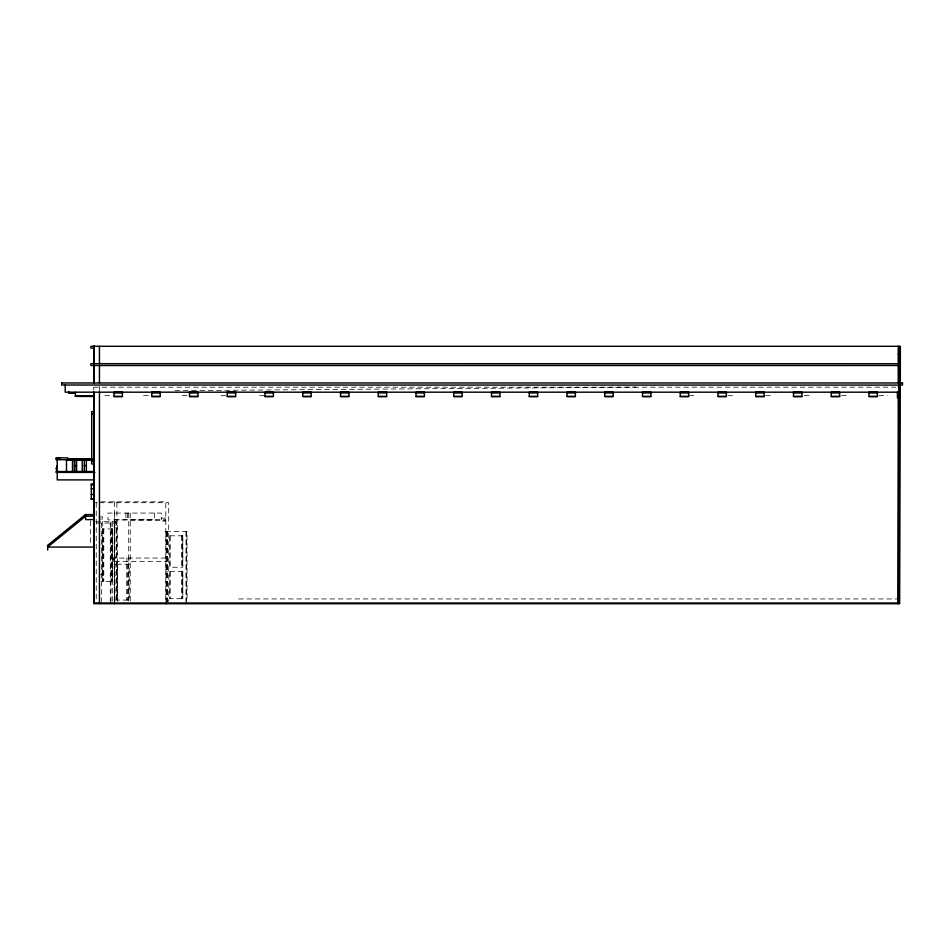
<?xml version="1.0" encoding="UTF-8"?>
<svg xmlns="http://www.w3.org/2000/svg" width="950" height="950" viewBox="0 0 950 950"><rect width="100%" height="100%" fill="white"/><g stroke="black" fill="none" stroke-linecap="round" stroke-linejoin="round"><path stroke-width="0.71" stroke-dasharray="4.75 3.56" d="M175.037 390.688L635.918 387.125M93.741 387.184L895.909 387.184M104.892 395.663L113.288 395.628M143.581 395.663L151.988 395.663M182.281 395.663L190.689 395.663M220.982 395.663L227.988 395.663M259.683 395.663L266.677 395.663M689.557 395.663L693.761 395.663M728.258 395.663L732.462 395.663M765.557 395.663L771.151 395.663M804.246 395.663L809.851 395.663M841.546 395.628L848.552 395.663M878.845 395.663L887.252 395.663M100.819 501.814L165.799 501.814L165.799 601.564M95.475 502.728L97.173 502.728M99.453 502.728L168.72 502.728L168.72 601.54M98.871 516.931L102.754 516.931L102.754 576.519L98.871 576.519M165.799 518.082L161.429 518.082L161.429 521.039L165.799 521.039M99.453 519.021L102.754 519.021M114.653 519.781L154.577 519.781M130.257 520.006L165.799 520.006L107.979 519.911L107.979 513.071L161.251 513.071L161.251 519.911M95.867 521.728L117.289 521.728L117.289 601.516M114.653 522.108L116.185 522.108L116.185 557.128L114.653 557.128M96.639 523.058L116.589 523.058L116.589 601.516M114.653 527.986L116.185 527.986M165.799 531.513L187.031 531.513L187.031 601.54M165.799 535.8L167.497 535.8M169.824 535.8L182.804 535.8L182.804 567.257L169.824 567.257L169.908 535.8M165.799 558.054L112.836 558.054L112.836 561.355L165.799 561.355M114.653 564.205L116.078 564.205L116.078 600.079L114.653 600.079M116.672 564.205L129.248 564.205L129.248 600.079L116.672 600.079M165.799 567.257L167.497 567.257M166.523 571.472L167.497 571.472M169.824 571.472L182.804 571.472L182.804 598.714L169.824 598.714L169.908 571.472M100.558 574.429L102.754 574.429M166.523 598.714L167.497 598.714M238.604 598.928L898.225 598.928M186.259 531.513L186.259 601.54M186.093 531.513L186.022 603.001M182.768 535.8L182.768 567.257M182.768 571.472L182.768 598.714M182.234 535.8L182.234 567.257M182.234 571.472L182.234 598.714M182.067 535.8L182.067 567.257M182.067 571.472L182.067 598.714M181.984 535.8L181.984 567.257M181.984 571.472L181.984 598.714M170.062 535.8L170.074 567.257M170.062 571.472L170.026 598.714M167.497 531.513L167.497 601.54M167.259 531.513L167.259 601.54M166.761 531.513L166.761 603.001M166.523 531.513L166.523 601.54M166.036 531.513L166.036 603.001M154.577 513.071L154.577 519.911M130.257 513.071L130.257 602.929M128.891 558.054L128.891 561.355M128.713 513.071L128.713 601.492M128.238 564.205L128.238 600.079M127.704 564.205L127.704 600.079M127.49 513.071L127.49 519.911M126.896 558.054L126.896 561.355M126.694 564.205L126.694 600.079M125.946 513.071L125.946 519.911M117.681 564.205L117.681 600.079M116.921 502.728L116.921 601.516M114.796 521.728L114.796 601.516M114.653 513.071L114.653 602.929M114.427 501.814L114.427 603.001M114.237 523.058L114.237 603.001M113.288 558.054L113.288 561.355M112.302 521.728L112.302 601.516M112.041 528.948L112.041 581.412M111.364 528.948L111.364 581.412M111.162 528.948L111.162 581.412M110.996 521.728L110.996 601.516M110.295 523.058L110.295 603.001M103.799 528.948L103.799 581.412M103.182 528.948L103.182 581.412M102.493 528.948L102.493 581.412M101.555 523.058L101.555 601.516M99.453 386.496L99.453 391.269M96.235 502.728L96.235 603.001M93.741 387.588L93.741 390.07M90.487 521.051L90.487 545.621M112.658 528.948L102.291 528.948L102.291 581.412L112.658 581.412L112.658 528.948"/><path stroke-width="1.43" d="M900.291 385.094L898.866 385.094L898.225 603.713L93.741 603.713L93.741 392.16M900.303 382.957L898.938 382.957L898.938 363.743L900.363 363.755L899.65 603.713L898.225 603.713L898.225 392.184M57.214 465.631L56.026 468.576L57.214 471.532M93.741 514.591L85.452 514.591L47.5 545.478L47.642 547.069L93.741 547.069M47.642 547.069L85.595 516.183L93.741 516.183M94.216 348.104L90.891 348.104L90.891 346.287L900.363 346.287L900.363 363.743L90.891 363.684L90.891 365.512L900.351 365.512M898.225 354.243L900.363 354.243M61.643 382.957L902.5 382.957M898.225 387.184L900.291 387.184M898.938 392.184L65.206 392.184L65.206 385.035M68.709 392.884L75.418 392.861L68.709 392.944L68.709 391.483M114.012 392.944L122.419 392.956M151.762 392.956L160.17 392.944M189.513 392.944L197.921 392.956M227.264 392.944L235.659 392.956M265.014 392.956L273.41 392.944M302.753 392.944L311.161 392.956M340.504 392.944L348.911 392.956M378.254 392.956L386.662 392.944M416.005 392.944L424.412 392.956M453.756 392.956L462.151 392.944M491.494 392.956L499.902 392.944M529.245 392.944L537.653 392.956M566.996 392.956L575.403 392.944M604.746 392.956L613.154 392.944M642.497 392.944L650.904 392.956M680.248 392.956L688.643 392.944M717.986 392.944L726.394 392.956M755.737 392.944L764.144 392.956M793.488 392.944L801.895 392.956M831.238 392.956L839.646 392.944M868.989 392.944L877.384 392.956M93.741 395.687L75.418 395.699L93.741 395.865M75.418 396.103L93.741 395.984M75.418 396.281L93.741 396.162M93.741 396.494L75.418 396.411L75.418 392.243M114.012 396.494L122.419 396.494L122.419 392.136L114.012 392.136L114.012 396.53L122.419 396.53M151.762 396.494L160.17 396.494L160.17 392.136L151.762 392.136L151.762 396.53L160.17 396.53M189.513 396.494L197.921 396.494L197.921 392.136L189.513 392.136L189.513 396.53L197.921 396.53M227.264 396.494L235.659 396.494L235.659 392.136L227.264 392.136L227.264 396.53L235.659 396.53M265.014 396.494L273.41 396.494L273.41 392.136L265.014 392.136L265.014 396.53L273.41 396.53M302.753 396.494L311.161 396.494L311.161 392.136L302.753 392.136L302.753 396.53L311.161 396.53M340.504 396.494L348.911 396.494L348.911 392.136L340.504 392.136L340.504 396.53L348.911 396.53M378.254 396.494L386.662 396.494L386.662 392.136L378.254 392.136L378.254 396.53L386.662 396.53M416.005 396.494L424.412 396.494L424.412 392.136L416.005 392.136L416.005 396.53L424.412 396.53M453.756 396.494L462.151 396.494L462.151 392.136L453.756 392.136L453.756 396.53L462.151 396.53M491.494 396.494L499.902 396.494L499.902 392.136L491.494 392.136L491.494 396.53L499.902 396.53M529.245 396.494L537.653 396.494L537.653 392.136L529.245 392.136L529.245 396.53L537.653 396.53M566.996 396.494L575.403 396.494L575.403 392.136L566.996 392.136L566.996 396.53L575.403 396.53M604.746 396.494L613.154 396.494L613.154 392.136L604.746 392.136L604.746 396.53L613.154 396.53M642.497 396.494L650.904 396.494L650.904 392.136L642.497 392.136L642.497 396.53L650.904 396.53M680.248 396.494L688.643 396.494L688.643 392.136L680.248 392.136L680.248 396.53L688.643 396.53M717.986 396.494L726.394 396.494L726.394 392.136L717.986 392.136L717.986 396.53L726.394 396.53M755.737 396.494L764.144 396.494L764.144 392.136L755.737 392.136L755.737 396.53L764.144 396.53M793.488 396.494L801.895 396.494L801.895 392.136L793.488 392.136L793.488 396.53L801.895 396.53M831.238 396.494L839.646 396.494L839.646 392.136L831.238 392.136L831.238 396.53L839.646 396.53M868.989 396.494L877.384 396.494L877.384 392.136L868.989 392.136L868.989 396.53L877.384 396.53M94.216 411.528L91.711 411.528L91.711 463.968L94.216 463.968M91.711 414.212L92.815 414.212M59.862 458.209L56.181 458.731M67.593 458.814L92.293 458.814M67.593 459.064L92.293 459.064M92.293 459.729L56.109 459.729L56.109 457.864L67.593 457.864L67.593 460.073L92.293 460.073M91.711 461.284L92.815 461.284M74.563 465.631L76.582 465.631M84.312 465.631L86.331 465.631M93.741 471.532L56.026 471.532L56.026 472.387L94.929 472.387M93.741 479.892L57.214 479.892L57.214 459.729M93.741 484.108L91.307 484.108L91.307 499.498M91.307 484.417L93.741 484.417M91.307 484.821L93.741 484.821M91.307 488.775L93.741 488.775M91.307 494.463L93.741 494.463M91.307 498.75L93.741 498.75M91.307 499.154L93.741 499.154M93.741 502.728L94.608 502.728M93.741 519.614L85.595 519.614L85.452 514.591M47.642 550.014L47.821 547.069M93.741 603.001L898.938 603.001L898.938 385.094M898.854 392.184L900.279 392.196M898.225 603.001L899.65 603.001M902.5 382.886L902.5 385.094L61.643 385.023L61.643 382.886M898.938 346.287L898.938 382.957M898.225 346.287L898.225 363.743M898.225 365.228L898.225 382.957M897.394 392.184L897.394 397.789M165.799 603.001L165.799 603.713M114.427 603.001L114.427 603.713M99.453 346.287L99.453 363.743M99.453 365.512L99.453 382.957M99.453 392.184L99.453 603.001M94.216 346.287L94.216 363.743M94.216 365.512L94.216 382.945M94.216 395.758L94.216 471.247M94.216 478.657L94.216 484.571M94.216 499.379L94.216 516.028M94.216 546.725L94.216 603.001M93.979 346.287L93.979 363.743M93.979 365.512L93.979 382.957M93.979 392.184L93.979 603.001M93.741 346.287L93.741 363.743M93.741 365.512L93.741 382.957M86.331 459.729L86.331 471.532M84.312 459.729L84.265 471.877M82.246 460.073L82.246 471.877M76.582 459.729L76.582 471.532M74.563 459.729L74.563 471.532M74.516 460.073L74.516 471.877M72.497 460.073L72.497 471.877M66.488 459.729L66.488 471.532"/></g></svg>
